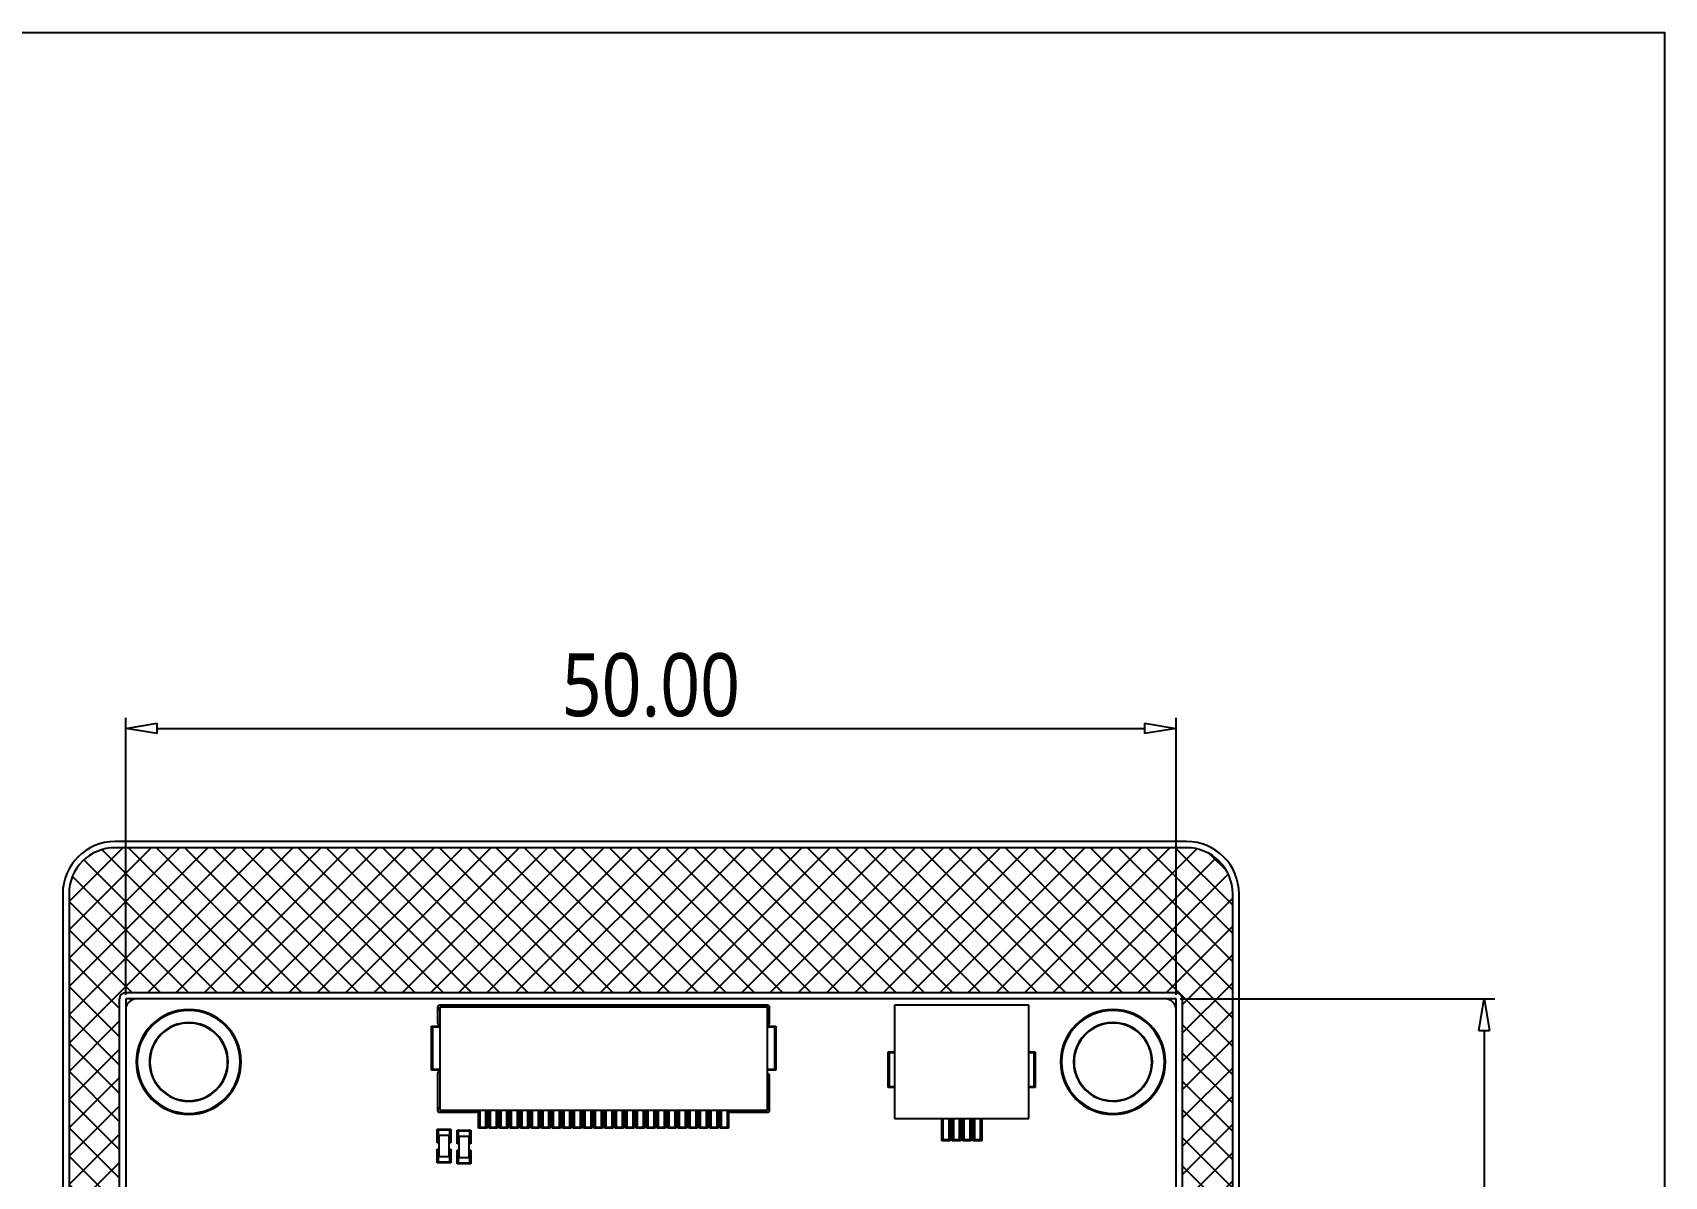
# Model space of a CAD drawing. Header units: millimetres. Extents: x 3284 to 3553, y -5193 to -5054.
# Drawn here: x 3475.5 to 3553.2, y -5108.2 to -5053.7 of the extents above; entities that cross this region are included whole.
import ezdxf

# ---------------------------------------------------------------- set-up
doc = ezdxf.new("R2010")
doc.units = ezdxf.units.MM
doc.header["$LTSCALE"] = 16.335
doc.header["$PDMODE"] = 3
doc.header["$PDSIZE"] = 8
doc.layers.get('0').update_dxf_attribs({"linetype": 'CONTINUOUS'})
doc.layers.get('Defpoints').update_dxf_attribs({"linetype": 'CONTINUOUS'})
doc.layers.add('保护膜', color=5, linetype='CONTINUOUS')
doc.layers.add('图层0000', color=7, linetype='CONTINUOUS', lineweight=25)
doc.styles.get("Standard").update_dxf_attribs({"font": '', "width": 0.85, "height": 2})
doc.styles.get('Standard').set_extended_font_data('Microsoft YaHei')
doc.dimstyles.new('DIMSTYLE_1', dxfattribs={"dimtxt": 2.8, "dimasz": 1.5, "dimexe": 0.5, "dimexo": 0.2, "dimgap": 0.5, "dimtad": 1, "dimzin": 1, "dimdsep": 46, "dimtxsty": 'Standard', "dimblk": 'CLOSEDBLANK', "dimcen": 0.1, "dimadec": 0, "dimazin": 0, "dimtp": 0.01, "dimtm": 0.01, "dimtfac": 1, "dimtmove": 0, "dimatfit": 3, "dimldrblk": 'CLOSEDBLANK', "dimfxl": 0, "dimtolj": 1, "dimtzin": 0, "dimarcsym": 0})

# ---------------------------------------------------------------- blocks, each defined once
blk = doc.blocks.new('_ClosedBlank')
at = {"color": 0, "linetype": 'ByBlock', "lineweight": -2}
for p, q in [((-1, 0.167), (0, 0)), ((-1, 0.167), (-1, -0.167)), ((0, 0), (-1, -0.167))]:
    blk.add_line(p, q, dxfattribs=at)
blk = doc.blocks.new('*D60')
at = {"layer": 'Defpoints', "color": 0}
for p in [(3529.939, -5086.855), (3479.939, -5099.737), (3529.939, -5099.737)]:
    blk.add_point(p, dxfattribs=at)
at = {"layer": '保护膜', "color": 0, "lineweight": -2}
for p, q in [((3479.939, -5099.537), (3479.939, -5086.355)), ((3529.939, -5099.537), (3529.939, -5086.355)), ((3481.439, -5086.855), (3528.439, -5086.855))]:
    blk.add_line(p, q, dxfattribs=at)
at = {"layer": '保护膜', "color": 0, "lineweight": -2, "xscale": 1.5, "yscale": 1.5, "zscale": 1.5, "rotation": 180}
blk.add_blockref('_ClosedBlank', (3479.939, -5086.855), dxfattribs=at)
at = {"layer": '保护膜', "color": 0, "lineweight": -2, "xscale": 1.5, "yscale": 1.5, "zscale": 1.5}
blk.add_blockref('_ClosedBlank', (3529.939, -5086.855), dxfattribs=at)
at = {"layer": '保护膜', "color": 0, "insert": (3504.939, -5084.804), "char_height": 2, "attachment_point": 5}
blk.add_mtext('\\A1;{\\H1.5x;50.00}', dxfattribs=at)
blk = doc.blocks.new('*D61')
at = {"layer": 'Defpoints', "color": 0}
for p in [(3529.939, -5099.737), (3529.939, -5168.937), (3544.61, -5168.937)]:
    blk.add_point(p, dxfattribs=at)
at = {"layer": '保护膜', "color": 0, "lineweight": -2}
for p, q in [((3530.139, -5099.737), (3545.11, -5099.737)), ((3544.61, -5101.237), (3544.61, -5167.437)), ((3530.139, -5168.937), (3545.11, -5168.937))]:
    blk.add_line(p, q, dxfattribs=at)
at = {"layer": '保护膜', "color": 0, "lineweight": -2, "xscale": 1.5, "yscale": 1.5, "zscale": 1.5}
for p, rotation in [((3544.61, -5099.737), 90), ((3544.61, -5168.937), 270)]:
    blk.add_blockref('_ClosedBlank', p, dxfattribs=dict(at, rotation=rotation))
at = {"layer": '保护膜', "color": 0, "insert": (3542.559, -5134.337), "char_height": 2, "attachment_point": 5, "rotation": 90}
blk.add_mtext('\\A1;{\\H1.5x;69.20}', dxfattribs=at)

msp = doc.modelspace()

# ---------------------------------------------------------------- hatches: boundary and pattern name
at = {"layer": '保护膜'}
h = msp.add_hatch(dxfattribs=at)
h.set_pattern_fill('ANSI37', color=2, scale=0.3)
h.set_pattern_definition([(45, (3477.2392, -5170.5367), (-0.673519, 0.673519), []), (135, (3477.2392, -5170.5367), (-0.673519, -0.673519), [])])
edge = h.paths.add_edge_path()
edge.add_arc((3479.439, -5168.337), 2.2, 180, 270)
edge.add_line((3479.439, -5170.537), (3530.439, -5170.537))
edge.add_arc((3530.439, -5168.337), 2.2, 270, 360)
edge.add_line((3532.639, -5168.337), (3532.639, -5094.737))
edge.add_arc((3530.439, -5094.737), 2.2, 0, 90)
edge.add_line((3530.439, -5092.537), (3479.439, -5092.537))
edge.add_arc((3479.439, -5094.737), 2.2, 90, 180)
edge.add_line((3477.239, -5094.737), (3477.239, -5168.337))
edge = h.paths.add_edge_path(flags=16)
edge.add_arc((3479.939, -5168.937), 0.3, 180, 270)
edge.add_line((3479.939, -5169.237), (3529.939, -5169.237))
edge.add_arc((3529.939, -5168.937), 0.3, 270, 360)
edge.add_line((3530.239, -5168.937), (3530.239, -5099.737))
edge.add_arc((3529.939, -5099.737), 0.3, 0, 90)
edge.add_line((3529.939, -5099.437), (3479.939, -5099.437))
edge.add_arc((3479.939, -5099.737), 0.3, 90, 180)
edge.add_line((3479.639, -5099.737), (3479.639, -5168.937))

# ---------------------------------------------------------------- linework, layer by layer
at = {"layer": '保护膜', "color": 0}
msp.add_lwpolyline([(3283.888, -5053.724), (3553.188, -5053.724), (3553.188, -5193.291), (3283.888, -5193.291)], close=True, dxfattribs=at)
at = {"layer": '图层0000', "color": 7, "linetype": 'Continuous', "lineweight": 25}
for p, q in [((3530.439, -5092.237), (3479.439, -5092.237)), ((3530.439, -5092.537), (3479.439, -5092.537)), ((3476.939, -5094.737), (3476.939, -5168.337)), ((3477.239, -5094.737), (3477.239, -5168.337)), ((3532.639, -5168.337), (3532.639, -5094.737)), ((3532.939, -5168.337), (3532.939, -5094.737)), ((3479.639, -5168.937), (3479.639, -5099.737)), ((3479.939, -5099.437), (3529.939, -5099.437)), ((3480.439, -5099.737), (3479.939, -5099.737)), ((3479.939, -5099.737), (3479.939, -5100.237)), ((3529.439, -5099.737), (3480.439, -5099.737)), ((3529.939, -5099.737), (3529.439, -5099.737)), ((3529.939, -5100.237), (3529.939, -5099.737)), ((3530.239, -5099.737), (3530.239, -5168.937)), ((3479.939, -5100.237), (3479.939, -5140.487)), ((3494.789, -5100.137), (3494.789, -5100.887)), ((3510.489, -5100.037), (3494.889, -5100.037)), ((3510.489, -5100.137), (3494.889, -5100.137)), ((3494.889, -5100.137), (3494.889, -5105.037)), ((3510.489, -5105.037), (3510.489, -5100.137)), ((3510.589, -5100.887), (3510.589, -5100.137)), ((3522.939, -5100.037), (3516.539, -5100.037)), ((3516.539, -5100.037), (3516.539, -5105.437)), ((3522.939, -5105.437), (3522.939, -5100.037)), ((3529.939, -5168.437), (3529.939, -5100.237)), ((3494.489, -5101.037), (3494.889, -5101.037)), ((3494.489, -5103.137), (3494.489, -5101.037)), ((3494.889, -5101.087), (3494.539, -5101.087)), ((3494.539, -5101.087), (3494.539, -5103.087)), ((3510.489, -5101.037), (3510.889, -5101.037)), ((3510.839, -5101.087), (3510.489, -5101.087)), ((3510.839, -5103.087), (3510.839, -5101.087)), ((3510.889, -5101.037), (3510.889, -5103.137)), ((3516.239, -5102.257), (3516.539, -5102.257)), ((3516.239, -5103.957), (3516.239, -5102.257)), ((3516.539, -5102.307), (3516.289, -5102.307)), ((3516.289, -5102.307), (3516.289, -5103.907)), ((3522.939, -5102.257), (3523.239, -5102.257)), ((3523.189, -5102.307), (3522.939, -5102.307)), ((3523.189, -5103.907), (3523.189, -5102.307)), ((3523.239, -5102.257), (3523.239, -5103.957)), ((3494.889, -5103.137), (3494.489, -5103.137)), ((3494.539, -5103.087), (3494.889, -5103.087)), ((3494.789, -5103.287), (3494.789, -5105.037)), ((3510.489, -5103.087), (3510.839, -5103.087)), ((3510.889, -5103.137), (3510.489, -5103.137)), ((3510.589, -5105.037), (3510.589, -5103.387)), ((3516.539, -5103.957), (3516.239, -5103.957)), ((3516.289, -5103.907), (3516.539, -5103.907)), ((3522.939, -5103.907), (3523.189, -5103.907)), ((3523.239, -5103.957), (3522.939, -5103.957)), ((3494.889, -5105.037), (3510.489, -5105.037)), ((3494.889, -5105.137), (3496.589, -5105.137)), ((3496.739, -5105.887), (3496.739, -5105.037)), ((3496.789, -5105.037), (3496.789, -5105.837)), ((3497.089, -5105.837), (3497.089, -5105.037)), ((3497.139, -5105.037), (3497.139, -5105.887)), ((3497.239, -5105.887), (3497.239, -5105.037)), ((3497.289, -5105.037), (3497.289, -5105.837)), ((3497.589, -5105.837), (3497.589, -5105.037)), ((3497.639, -5105.037), (3497.639, -5105.887)), ((3497.739, -5105.887), (3497.739, -5105.037)), ((3497.789, -5105.037), (3497.789, -5105.837)), ((3498.089, -5105.837), (3498.089, -5105.037)), ((3498.139, -5105.037), (3498.139, -5105.887)), ((3498.239, -5105.887), (3498.239, -5105.037)), ((3498.289, -5105.037), (3498.289, -5105.837)), ((3498.589, -5105.837), (3498.589, -5105.037)), ((3498.639, -5105.037), (3498.639, -5105.887)), ((3498.739, -5105.887), (3498.739, -5105.037)), ((3498.789, -5105.037), (3498.789, -5105.837)), ((3499.089, -5105.837), (3499.089, -5105.037)), ((3499.139, -5105.037), (3499.139, -5105.887)), ((3499.239, -5105.887), (3499.239, -5105.037)), ((3499.289, -5105.037), (3499.289, -5105.837)), ((3499.589, -5105.837), (3499.589, -5105.037)), ((3499.639, -5105.037), (3499.639, -5105.887)), ((3499.739, -5105.887), (3499.739, -5105.037)), ((3499.789, -5105.037), (3499.789, -5105.837)), ((3500.089, -5105.837), (3500.089, -5105.037)), ((3500.139, -5105.037), (3500.139, -5105.887)), ((3500.239, -5105.887), (3500.239, -5105.037)), ((3500.289, -5105.037), (3500.289, -5105.837)), ((3500.589, -5105.837), (3500.589, -5105.037)), ((3500.639, -5105.037), (3500.639, -5105.887)), ((3500.739, -5105.887), (3500.739, -5105.037)), ((3500.789, -5105.037), (3500.789, -5105.837)), ((3501.089, -5105.837), (3501.089, -5105.037)), ((3501.139, -5105.037), (3501.139, -5105.887)), ((3501.239, -5105.887), (3501.239, -5105.037)), ((3501.289, -5105.037), (3501.289, -5105.837)), ((3501.589, -5105.837), (3501.589, -5105.037)), ((3501.639, -5105.037), (3501.639, -5105.887)), ((3501.739, -5105.887), (3501.739, -5105.037)), ((3501.789, -5105.037), (3501.789, -5105.837)), ((3502.089, -5105.837), (3502.089, -5105.037)), ((3502.139, -5105.037), (3502.139, -5105.887)), ((3502.239, -5105.887), (3502.239, -5105.037)), ((3502.289, -5105.037), (3502.289, -5105.837)), ((3502.589, -5105.837), (3502.589, -5105.037)), ((3502.639, -5105.037), (3502.639, -5105.887)), ((3502.739, -5105.887), (3502.739, -5105.037)), ((3502.789, -5105.037), (3502.789, -5105.837)), ((3503.089, -5105.837), (3503.089, -5105.037)), ((3503.139, -5105.037), (3503.139, -5105.887)), ((3503.239, -5105.887), (3503.239, -5105.037)), ((3503.289, -5105.037), (3503.289, -5105.837)), ((3503.589, -5105.837), (3503.589, -5105.037)), ((3503.639, -5105.037), (3503.639, -5105.887)), ((3503.739, -5105.887), (3503.739, -5105.037)), ((3503.789, -5105.037), (3503.789, -5105.837)), ((3504.089, -5105.837), (3504.089, -5105.037)), ((3504.139, -5105.037), (3504.139, -5105.887)), ((3504.239, -5105.887), (3504.239, -5105.037)), ((3504.289, -5105.037), (3504.289, -5105.837)), ((3504.589, -5105.837), (3504.589, -5105.037)), ((3504.639, -5105.037), (3504.639, -5105.887)), ((3504.739, -5105.887), (3504.739, -5105.037)), ((3504.789, -5105.037), (3504.789, -5105.837)), ((3505.089, -5105.837), (3505.089, -5105.037)), ((3505.139, -5105.037), (3505.139, -5105.887)), ((3505.239, -5105.887), (3505.239, -5105.037)), ((3505.289, -5105.037), (3505.289, -5105.837)), ((3505.589, -5105.837), (3505.589, -5105.037)), ((3505.639, -5105.037), (3505.639, -5105.887)), ((3505.739, -5105.887), (3505.739, -5105.037)), ((3505.789, -5105.037), (3505.789, -5105.837)), ((3506.089, -5105.837), (3506.089, -5105.037)), ((3506.139, -5105.037), (3506.139, -5105.887)), ((3506.239, -5105.887), (3506.239, -5105.037)), ((3506.289, -5105.037), (3506.289, -5105.837)), ((3506.589, -5105.837), (3506.589, -5105.037)), ((3506.639, -5105.037), (3506.639, -5105.887)), ((3506.739, -5105.887), (3506.739, -5105.037)), ((3506.789, -5105.037), (3506.789, -5105.837)), ((3507.089, -5105.837), (3507.089, -5105.037)), ((3507.139, -5105.037), (3507.139, -5105.887)), ((3507.239, -5105.887), (3507.239, -5105.037)), ((3507.289, -5105.037), (3507.289, -5105.837)), ((3507.589, -5105.837), (3507.589, -5105.037)), ((3507.639, -5105.037), (3507.639, -5105.887)), ((3507.739, -5105.887), (3507.739, -5105.037)), ((3507.789, -5105.037), (3507.789, -5105.837)), ((3508.089, -5105.837), (3508.089, -5105.037)), ((3508.139, -5105.037), (3508.139, -5105.887)), ((3508.239, -5105.887), (3508.239, -5105.037)), ((3508.289, -5105.037), (3508.289, -5105.837)), ((3508.589, -5105.837), (3508.589, -5105.037)), ((3508.639, -5105.037), (3508.639, -5105.887)), ((3508.789, -5105.137), (3510.489, -5105.137)), ((3494.764, -5105.937), (3495.414, -5105.937)), ((3494.764, -5106.587), (3494.764, -5105.937)), ((3495.364, -5105.987), (3494.814, -5105.987)), ((3494.814, -5105.987), (3494.814, -5106.537)), ((3495.364, -5106.537), (3495.364, -5105.987)), ((3495.414, -5105.937), (3495.414, -5106.587)), ((3495.714, -5105.987), (3496.364, -5105.987)), ((3495.714, -5106.637), (3495.714, -5105.987)), ((3496.364, -5105.987), (3496.364, -5106.637)), ((3497.139, -5105.887), (3496.739, -5105.887)), ((3496.789, -5105.837), (3497.089, -5105.837)), ((3497.639, -5105.887), (3497.239, -5105.887)), ((3497.289, -5105.837), (3497.589, -5105.837)), ((3498.139, -5105.887), (3497.739, -5105.887)), ((3497.789, -5105.837), (3498.089, -5105.837)), ((3498.639, -5105.887), (3498.239, -5105.887)), ((3498.289, -5105.837), (3498.589, -5105.837)), ((3499.139, -5105.887), (3498.739, -5105.887)), ((3498.789, -5105.837), (3499.089, -5105.837)), ((3499.639, -5105.887), (3499.239, -5105.887)), ((3499.289, -5105.837), (3499.589, -5105.837)), ((3500.139, -5105.887), (3499.739, -5105.887)), ((3499.789, -5105.837), (3500.089, -5105.837)), ((3500.639, -5105.887), (3500.239, -5105.887)), ((3500.289, -5105.837), (3500.589, -5105.837)), ((3501.139, -5105.887), (3500.739, -5105.887)), ((3500.789, -5105.837), (3501.089, -5105.837)), ((3501.639, -5105.887), (3501.239, -5105.887)), ((3501.289, -5105.837), (3501.589, -5105.837)), ((3502.139, -5105.887), (3501.739, -5105.887)), ((3501.789, -5105.837), (3502.089, -5105.837)), ((3502.639, -5105.887), (3502.239, -5105.887)), ((3502.289, -5105.837), (3502.589, -5105.837)), ((3503.139, -5105.887), (3502.739, -5105.887)), ((3502.789, -5105.837), (3503.089, -5105.837)), ((3503.639, -5105.887), (3503.239, -5105.887)), ((3503.289, -5105.837), (3503.589, -5105.837)), ((3504.139, -5105.887), (3503.739, -5105.887)), ((3503.789, -5105.837), (3504.089, -5105.837)), ((3504.639, -5105.887), (3504.239, -5105.887)), ((3504.289, -5105.837), (3504.589, -5105.837)), ((3505.139, -5105.887), (3504.739, -5105.887)), ((3504.789, -5105.837), (3505.089, -5105.837)), ((3505.639, -5105.887), (3505.239, -5105.887)), ((3505.289, -5105.837), (3505.589, -5105.837)), ((3506.139, -5105.887), (3505.739, -5105.887)), ((3505.789, -5105.837), (3506.089, -5105.837)), ((3506.639, -5105.887), (3506.239, -5105.887)), ((3506.289, -5105.837), (3506.589, -5105.837)), ((3507.139, -5105.887), (3506.739, -5105.887)), ((3506.789, -5105.837), (3507.089, -5105.837)), ((3507.639, -5105.887), (3507.239, -5105.887)), ((3507.289, -5105.837), (3507.589, -5105.837)), ((3508.139, -5105.887), (3507.739, -5105.887)), ((3507.789, -5105.837), (3508.089, -5105.837)), ((3508.639, -5105.887), (3508.239, -5105.887)), ((3508.289, -5105.837), (3508.589, -5105.837)), ((3516.539, -5105.437), (3522.939, -5105.437)), ((3518.789, -5106.487), (3518.789, -5105.437)), ((3518.839, -5105.437), (3518.839, -5106.437)), ((3519.139, -5106.437), (3519.139, -5105.437)), ((3519.189, -5105.437), (3519.189, -5106.487)), ((3519.289, -5106.487), (3519.289, -5105.437)), ((3519.339, -5105.437), (3519.339, -5106.437)), ((3519.639, -5106.437), (3519.639, -5105.437)), ((3519.689, -5105.437), (3519.689, -5106.487)), ((3519.789, -5106.487), (3519.789, -5105.437)), ((3519.839, -5105.437), (3519.839, -5106.437)), ((3520.139, -5106.437), (3520.139, -5105.437)), ((3520.189, -5105.437), (3520.189, -5106.487)), ((3520.289, -5106.487), (3520.289, -5105.437)), ((3520.339, -5105.437), (3520.339, -5106.437)), ((3520.639, -5106.437), (3520.639, -5105.437)), ((3520.689, -5105.437), (3520.689, -5106.487)), ((3494.839, -5106.587), (3494.764, -5106.587)), ((3494.814, -5106.537), (3494.839, -5106.537)), ((3495.339, -5106.237), (3494.839, -5106.237)), ((3494.839, -5106.237), (3494.839, -5107.237)), ((3495.339, -5107.237), (3495.339, -5106.237)), ((3495.339, -5106.537), (3495.364, -5106.537)), ((3495.414, -5106.587), (3495.339, -5106.587)), ((3495.789, -5106.637), (3495.714, -5106.637)), ((3496.314, -5106.037), (3495.764, -5106.037)), ((3495.764, -5106.037), (3495.764, -5106.587)), ((3495.764, -5106.587), (3495.789, -5106.587)), ((3496.289, -5106.287), (3495.789, -5106.287)), ((3495.789, -5106.287), (3495.789, -5107.287)), ((3496.289, -5107.287), (3496.289, -5106.287)), ((3496.289, -5106.587), (3496.314, -5106.587)), ((3496.364, -5106.637), (3496.289, -5106.637)), ((3496.314, -5106.587), (3496.314, -5106.037)), ((3519.189, -5106.487), (3518.789, -5106.487)), ((3518.839, -5106.437), (3519.139, -5106.437)), ((3519.689, -5106.487), (3519.289, -5106.487)), ((3519.339, -5106.437), (3519.639, -5106.437)), ((3520.189, -5106.487), (3519.789, -5106.487)), ((3519.839, -5106.437), (3520.139, -5106.437)), ((3520.689, -5106.487), (3520.289, -5106.487)), ((3520.339, -5106.437), (3520.639, -5106.437)), ((3494.764, -5106.887), (3494.839, -5106.887)), ((3494.764, -5107.537), (3494.764, -5106.887)), ((3495.414, -5107.537), (3494.764, -5107.537)), ((3494.839, -5106.937), (3494.814, -5106.937)), ((3494.814, -5106.937), (3494.814, -5107.487)), ((3494.814, -5107.487), (3495.364, -5107.487)), ((3494.839, -5107.237), (3495.339, -5107.237)), ((3495.339, -5106.887), (3495.414, -5106.887)), ((3495.364, -5106.937), (3495.339, -5106.937)), ((3495.364, -5107.487), (3495.364, -5106.937)), ((3495.414, -5106.887), (3495.414, -5107.537)), ((3495.714, -5106.937), (3495.789, -5106.937)), ((3495.714, -5107.587), (3495.714, -5106.937)), ((3495.789, -5106.987), (3495.764, -5106.987)), ((3495.764, -5106.987), (3495.764, -5107.537)), ((3495.764, -5107.537), (3496.314, -5107.537)), ((3495.789, -5107.287), (3496.289, -5107.287)), ((3496.289, -5106.937), (3496.364, -5106.937)), ((3496.314, -5106.987), (3496.289, -5106.987)), ((3496.314, -5107.537), (3496.314, -5106.987)), ((3496.364, -5106.937), (3496.364, -5107.587)), ((3496.364, -5107.587), (3495.714, -5107.587))]:
    msp.add_line(p, q, dxfattribs=at)
for centre, radius, start, end in [((3479.439, -5094.737), 2.5, 90, 180), ((3479.439, -5094.737), 2.2, 90, 180), ((3530.439, -5094.737), 2.5, 0, 90), ((3530.439, -5094.737), 2.2, 0, 90), ((3479.939, -5099.737), 0.3, 90, 180), ((3480.439, -5100.237), 0.5, 90.0015, 179.9985), ((3529.439, -5100.237), 0.5, 0.00112, 89.99888), ((3529.939, -5099.737), 0.3, 0, 90), ((3482.939, -5102.737), 2.5, 90, 270), ((3482.939, -5102.737), 2.45, 90, 270), ((3482.939, -5102.737), 2.5, 270, 90), ((3482.939, -5102.737), 2.45, 270, 90), ((3494.889, -5100.137), 0.1, 0, 180), ((3494.889, -5100.137), 0.1, 90, 270), ((3510.489, -5100.137), 0.1, 0, 180), ((3510.489, -5100.137), 0.1, 270, 90), ((3526.939, -5102.737), 2.5, 89.99992, 269.99992), ((3526.939, -5102.737), 2.45, 89.99999, 269.99999), ((3526.939, -5102.737), 2.5, 269.99992, 89.99992), ((3526.939, -5102.737), 2.45, 269.99999, 89.99999), ((3482.939, -5102.737), 1.875, 90, 270), ((3482.939, -5102.737), 1.875, 90, 270), ((3482.939, -5102.737), 1.85, 90, 270), ((3482.939, -5102.737), 1.875, 270, 90), ((3482.939, -5102.737), 1.875, 270, 90), ((3482.939, -5102.737), 1.85, 270, 90), ((3494.889, -5100.887), 0.1, 180, 270), ((3510.489, -5100.887), 0.1, 270, 0), ((3526.939, -5102.737), 1.875, 89.99998, 269.99998), ((3526.939, -5102.737), 1.875, 89.99998, 269.99998), ((3526.939, -5102.737), 1.85, 89.99991, 269.99991), ((3526.939, -5102.737), 1.875, 269.99998, 89.99998), ((3526.939, -5102.737), 1.875, 269.99998, 89.99998), ((3526.939, -5102.737), 1.85, 269.99991, 89.99991), ((3494.889, -5103.287), 0.1, 90, 180), ((3510.489, -5103.387), 0.1, 0, 90), ((3494.889, -5105.037), 0.1, 90, 270), ((3494.889, -5105.037), 0.1, 180, 0), ((3496.589, -5105.037), 0.1, 270, 0), ((3508.789, -5105.037), 0.1, 180, 270), ((3510.489, -5105.037), 0.1, 180, 0), ((3510.489, -5105.037), 0.1, 270, 90)]:
    msp.add_arc(centre, radius, start, end, dxfattribs=at)

# ---------------------------------------------------------------- dimensions: what is measured, and where the dimension line sits
at = {"layer": '保护膜', "color": 3}
dim = msp.add_linear_dim(base=(3529.939, -5086.855), p1=(3479.939, -5099.737), p2=(3529.939, -5099.737), text='{\\H1.5x;<>}', dimstyle='DIMSTYLE_1', override={"dimtxsty": 'Standard'}, dxfattribs=at)
dim.commit()
dim.dimension.update_dxf_attribs({"geometry": '*D60', "text_midpoint": (3504.939, -5084.804)})
dim = msp.add_linear_dim(base=(3544.61, -5168.937), p1=(3529.939, -5099.737), p2=(3529.939, -5168.937), angle=90, text='{\\H1.5x;<>}', dimstyle='DIMSTYLE_1', override={"dimtxsty": 'Standard'}, dxfattribs=at)
dim.commit()
dim.dimension.update_dxf_attribs({"geometry": '*D61', "text_midpoint": (3542.559, -5134.337)})

doc.saveas('drawing.dxf')
